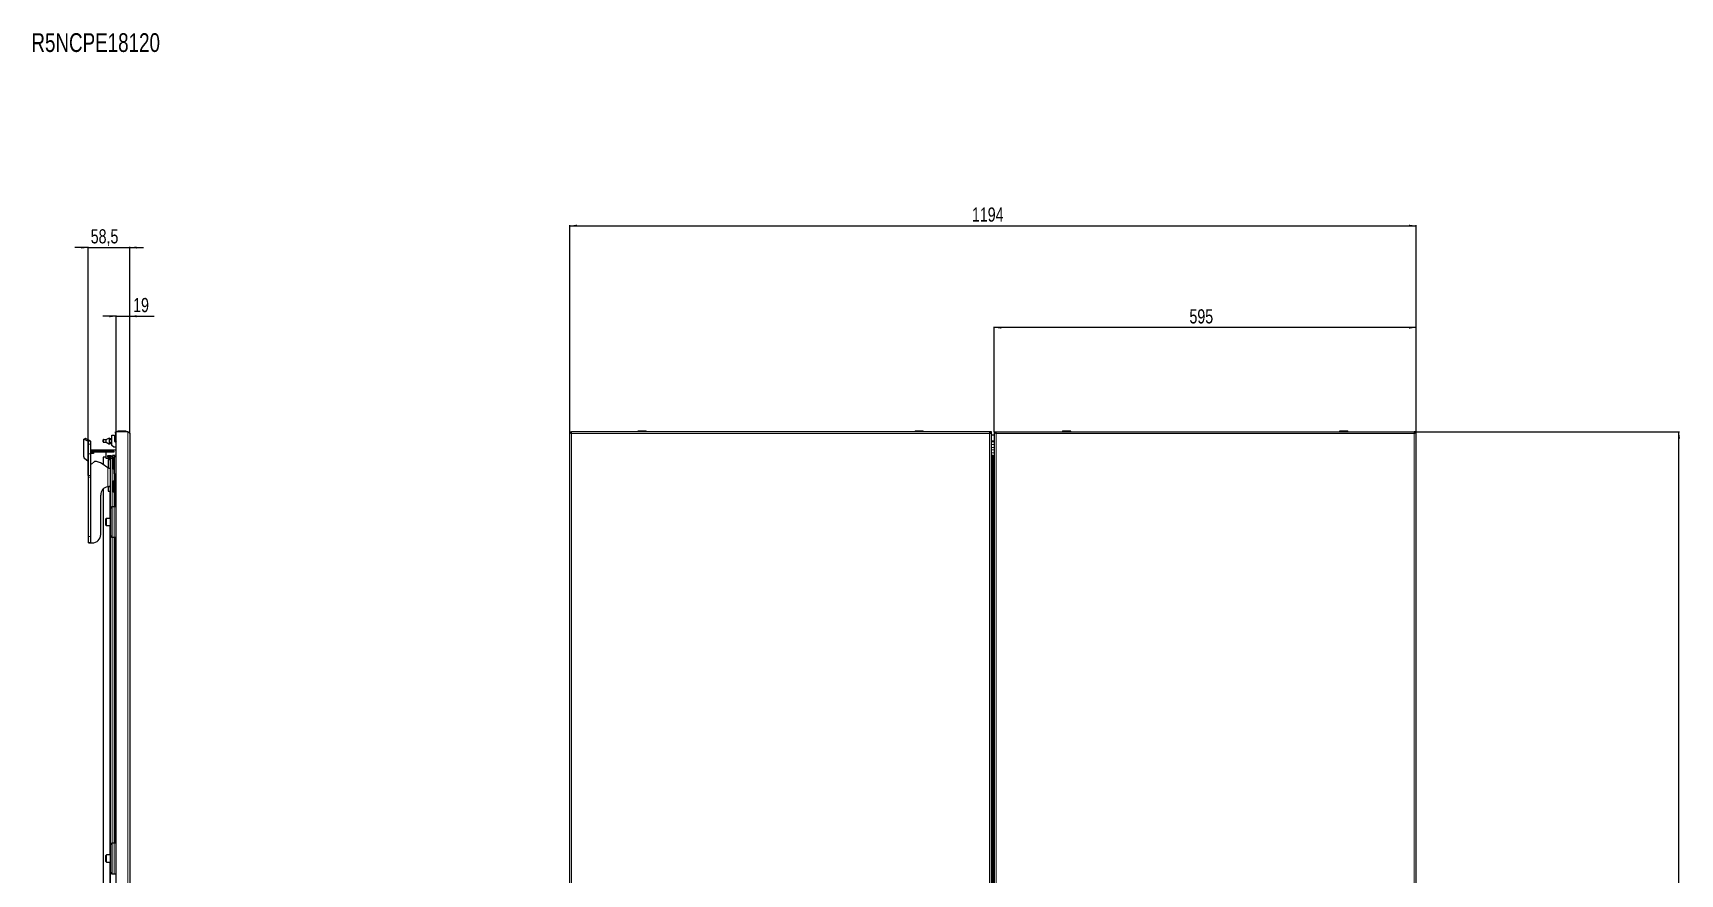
# Model space of a CAD drawing. Header units: millimetres. Extents: x -1412 to 3090, y -1547 to 1219.
# Drawn here: x 766 to 3090, y 32 to 1219 of the extents above; entities that cross this region are included whole.
import ezdxf

# ---------------------------------------------------------------- set-up
doc = ezdxf.new("R2010")
doc.units = ezdxf.units.MM
doc.layers.add('FORMAT', color=7, linetype='Continuous')
doc.styles.add('SLDTEXTSTYLE0', font='TXT', dxfattribs={"width": 0.75})
doc.dimstyles.new('SLDDIMSTYLE0', dxfattribs={"dimtxt": 20, "dimasz": 10, "dimexe": 0, "dimexo": 0.0625, "dimgap": 5, "dimtad": 2, "dimdec": 1, "dimrnd": 1e-09, "dimzin": 12, "dimdsep": 46, "dimtxsty": 'SLDTEXTSTYLE0', "dimsah": 1, "dimcen": 0.09, "dimadec": 0, "dimazin": 3, "dimtfac": 1, "dimtofl": 0, "dimtmove": 0, "dimatfit": 3, "dimfxl": 0, "dimfrac": 2, "dimtolj": 1, "dimtzin": 12, "dimarcsym": 0})
doc.dimstyles.new('SLDDIMSTYLE1', dxfattribs={"dimtxt": 20, "dimasz": 10, "dimexe": 0, "dimexo": 0.0625, "dimgap": 5, "dimtad": 2, "dimdec": 1, "dimrnd": 1e-09, "dimzin": 12, "dimdsep": 46, "dimtxsty": 'SLDTEXTSTYLE0', "dimsah": 1, "dimcen": 0.09, "dimadec": 0, "dimazin": 3, "dimtfac": 1, "dimtmove": 0, "dimatfit": 0, "dimfxl": 0, "dimfrac": 2, "dimtolj": 1, "dimtzin": 12, "dimarcsym": 0})

# ---------------------------------------------------------------- blocks, each defined once
blk = doc.blocks.new('_D')
at = {"layer": 'FORMAT'}
for p, q in [((2715, 656.3), (3089.3, 656.3)), ((3088.3, -1098.7), (3088.3, 656.3)), ((2715, -1098.7), (3089.3, -1098.7))]:
    blk.add_line(p, q, dxfattribs=at)
for points in [[(3088.3, 656.3), (3086.8, 646.3), (3089.9, 646.3)], [(3088.3, -1098.7), (3089.9, -1088.7), (3086.8, -1088.7)]]:
    blk.add_solid(points, dxfattribs=at)
at = {"layer": 'FORMAT', "insert": (3062.5, -250.8), "char_height": 20, "attachment_point": 1, "rotation": 90, "style": 'SLDTEXTSTYLE0'}
blk.add_mtext('1755', dxfattribs=at)
blk = doc.blocks.new('_D_1')
at = {"layer": 'FORMAT'}
for p, q in [((1523.3, 656.3), (1523.3, 948)), ((1523.3, 947), (2717.3, 947)), ((2717.3, 656.3), (2717.3, 948))]:
    blk.add_line(p, q, dxfattribs=at)
for points in [[(1523.3, 947), (1533.3, 945.5), (1533.3, 948.6)], [(2717.3, 947), (2707.3, 948.6), (2707.3, 945.5)]]:
    blk.add_solid(points, dxfattribs=at)
at = {"layer": 'FORMAT', "insert": (2090.7, 972.8), "char_height": 20, "attachment_point": 1, "style": 'SLDTEXTSTYLE0'}
blk.add_mtext('1194', dxfattribs=at)
blk = doc.blocks.new('_D_2')
at = {"layer": 'FORMAT'}
for p, q in [((2122.3, 656.3), (2122.3, 804.3)), ((2717.3, 803.3), (2122.3, 803.3)), ((2717.3, 656.3), (2717.3, 804.3))]:
    blk.add_line(p, q, dxfattribs=at)
for points in [[(2122.3, 803.3), (2132.3, 801.7), (2132.3, 804.8)], [(2717.3, 803.3), (2707.3, 804.8), (2707.3, 801.7)]]:
    blk.add_solid(points, dxfattribs=at)
at = {"layer": 'FORMAT', "insert": (2397.6, 829.1), "char_height": 20, "attachment_point": 1, "style": 'SLDTEXTSTYLE0'}
blk.add_mtext('595', dxfattribs=at)
blk = doc.blocks.new('_D_4')
at = {"layer": 'FORMAT'}
for p, q in [((843.9, 916.3), (824.7, 916.3)), ((843.9, 594.3), (843.9, 917.3)), ((843.9, 916.3), (902.4, 916.3)), ((902.4, 653.7), (902.4, 917.3)), ((902.4, 916.3), (921.6, 916.3))]:
    blk.add_line(p, q, dxfattribs=at)
for points in [[(843.9, 916.3), (833.9, 917.8), (833.9, 914.7)], [(902.4, 916.3), (912.4, 914.7), (912.4, 917.8)]]:
    blk.add_solid(points, dxfattribs=at)
at = {"layer": 'FORMAT', "insert": (847.3, 942.1), "char_height": 20, "attachment_point": 1, "style": 'SLDTEXTSTYLE0'}
blk.add_mtext('58,5', dxfattribs=at)
blk = doc.blocks.new('_D_5')
at = {"layer": 'FORMAT'}
for p, q in [((883.4, 819.3), (864.2, 819.3)), ((883.4, 656.3), (883.4, 820.3)), ((883.4, 819.3), (902.4, 819.3)), ((902.4, 653.7), (902.4, 820.3)), ((902.4, 819.3), (936.7, 819.3))]:
    blk.add_line(p, q, dxfattribs=at)
for points in [[(883.4, 819.3), (873.4, 820.8), (873.4, 817.7)], [(902.4, 819.3), (912.4, 817.7), (912.4, 820.8)]]:
    blk.add_solid(points, dxfattribs=at)
at = {"layer": 'FORMAT', "insert": (907.2, 845.1), "char_height": 20, "attachment_point": 1, "style": 'SLDTEXTSTYLE0'}
blk.add_mtext('19', dxfattribs=at)

msp = doc.modelspace()

# ---------------------------------------------------------------- linework, layer by layer
at = {"color": 7, "linetype": 'Continuous', "lineweight": 25}
for p, q in [((877.3, 636.78), (877.3, 651.28)), ((877.3, 651.28), (880.8, 651.28)), ((880.8, 651.28), (880.8, 643.56)), ((882.4, 654.28), (882.4, 656.28)), ((883.4, 656.28), (882.4, 656.28)), ((883.4, 654.28), (882.4, 654.28)), ((882.4, 654.28), (882.4, 643.64)), ((883.4, -1098.72), (883.4, 656.28)), ((899.8, 656.28), (883.4, 656.28)), ((885.65, 657.03), (885.65, 656.28)), ((885.9, 657.28), (886.8, 657.28)), ((886.8, 657.28), (896.9, 657.28)), ((897.15, 656.28), (897.15, 657.03)), ((902.4, 653.68), (902.4, -1096.12)), ((1523.28, -1098.72), (1523.28, 656.28)), ((1523.28, 656.28), (1525.28, 656.28)), ((2115.98, 656.28), (1525.58, 656.28)), ((1525.58, 654.28), (1525.58, 656.28)), ((1619.53, 657.03), (1619.53, 656.28)), ((1619.78, 657.28), (1630.78, 657.28)), ((1631.03, 656.28), (1631.03, 657.03)), ((2010.53, 657.03), (2010.53, 656.28)), ((2010.78, 657.28), (2013.27, 657.28)), ((2013.27, 657.28), (2021.78, 657.28)), ((2022.03, 656.28), (2022.03, 657.03)), ((2115.98, 656.28), (2115.98, 654.28)), ((2118.28, 656.28), (2116.28, 656.28)), ((2118.28, -1098.72), (2118.28, 656.28)), ((2122.28, 651.28), (2118.28, 651.28)), ((2122.28, 656.28), (2122.28, -1098.72)), ((2122.28, 656.28), (2124.28, 656.28)), ((2124.58, 656.28), (2714.98, 656.28)), ((2124.58, 656.28), (2124.58, 654.57)), ((2218.53, 657.03), (2218.53, 656.28)), ((2218.78, 657.28), (2229.78, 657.28)), ((2230.03, 656.28), (2230.03, 657.03)), ((2609.53, 657.03), (2609.53, 656.28)), ((2609.78, 657.28), (2612.27, 657.28)), ((2612.27, 657.28), (2620.78, 657.28)), ((2621.03, 656.28), (2621.03, 657.03)), ((2714.98, 654.58), (2714.98, 656.28)), ((2717.28, 656.28), (2715.28, 656.28)), ((2717.28, -1098.72), (2717.28, 656.28)), ((837.53, 620.72), (837.53, 645.2)), ((839.92, 646.8), (837.79, 645.74)), ((838.24, 645.71), (843.74, 642.96)), ((840.36, 646.77), (845.86, 644.03)), ((843.92, 642.75), (843.92, 638.74)), ((843.92, 638.74), (843.92, 625.23)), ((846.92, 642.75), (846.92, 638.74)), ((846.92, 638.74), (846.92, 625.23)), ((848.3, 628.78), (848.3, 630.48)), ((848.3, 630.48), (883.4, 630.48)), ((848.3, 627.28), (848.3, 628.78)), ((848.3, 628.78), (850.3, 628.78)), ((850.3, 628.78), (850.3, 627.28)), ((877.8, 628.78), (850.3, 628.78)), ((864.8, 641.82), (864.8, 644.83)), ((865.3, 645.33), (869.3, 645.33)), ((865.3, 641.32), (869.3, 641.32)), ((869.3, 645.33), (873.8, 647.82)), ((869.3, 641.32), (869.3, 645.33)), ((869.3, 641.32), (873.8, 638.82)), ((873.8, 645.26), (873.8, 647.82)), ((873.8, 646.82), (877.3, 646.82)), ((873.8, 645.32), (877.3, 645.32)), ((873.8, 641.38), (873.8, 645.26)), ((873.8, 638.82), (873.8, 641.38)), ((873.8, 641.32), (877.3, 641.32)), ((873.8, 639.82), (877.3, 639.82)), ((879.8, 634.28), (877.3, 636.78)), ((877.8, 627.28), (877.8, 628.78)), ((877.8, 628.78), (879.8, 628.78)), ((883.4, 634.28), (879.8, 634.28)), ((879.8, 628.78), (879.8, 627.28)), ((881.89, 642.11), (883.4, 641.68)), ((882.4, 643.64), (883.4, 642.31)), ((843.74, 614.44), (838.62, 618.49)), ((843.92, 625.23), (843.92, 594.34)), ((846.92, 625.23), (846.92, 594.34)), ((848.51, 610.64), (847.22, 612.04)), ((850.3, 627.28), (848.3, 627.28)), ((848.3, 625.48), (848.3, 627.28)), ((851.3, 625.48), (848.3, 625.48)), ((852.45, 614.28), (848.51, 610.64)), ((877.8, 627.28), (850.3, 627.28)), ((851.3, 627.28), (851.3, 625.48)), ((871.3, 605.48), (863.55, 610.92)), ((869.3, 620.28), (864.9, 620.28)), ((864.9, 620.28), (864.9, 609.97)), ((869.3, 618.48), (869.3, 627.28)), ((878.3, 618.48), (869.3, 618.48)), ((871.3, 620.48), (871.3, 622.48)), ((871.3, 622.48), (876.3, 622.48)), ((876.3, 620.48), (871.3, 620.48)), ((874.9, 617.13), (871.9, 617.13)), ((871.9, 617.13), (871.9, 616.6)), ((871.9, 616.6), (871.9, 605.31)), ((874.6, 604.28), (874.9, 604.28)), ((874.9, 618.48), (874.9, -1033.48)), ((876.3, 622.48), (876.3, 620.48)), ((879.8, 627.28), (877.8, 627.28)), ((881.15, 622.48), (878.3, 622.48)), ((878.3, 622.48), (878.3, 618.48)), ((878.9, 618.78), (878.4, 618.28)), ((878.4, 604.28), (878.4, 618.28)), ((878.4, 604.28), (878.9, 603.78)), ((880.4, 618.78), (878.9, 618.78)), ((878.9, 618.78), (878.9, 603.78)), ((880.18, 610.22), (880.2, 610.22)), ((880.4, 607), (880.18, 607)), ((880.2, 616.64), (880.4, 616.64)), ((880.2, 614.64), (880.2, 616.64)), ((880.2, 614.64), (880.4, 614.64)), ((880.2, 612.68), (880.2, 614.64)), ((880.2, 612.68), (880.4, 612.68)), ((880.2, 611.63), (880.4, 611.63)), ((880.2, 610.59), (880.2, 611.63)), ((880.2, 610.59), (880.4, 610.59)), ((880.2, 609.2), (880.2, 610.59)), ((880.2, 609.2), (880.4, 609.2)), ((880.2, 608.71), (880.2, 609.2)), ((880.2, 608.71), (880.4, 608.71)), ((880.2, 607.91), (880.2, 608.71)), ((880.2, 607.91), (880.4, 607.91)), ((880.2, 607.13), (880.2, 607.91)), ((880.4, 596.58), (880.4, 620.98)), ((880.7, 621.28), (883.4, 621.28)), ((883.4, 623.13), (881.15, 622.48)), ((2118.82, 622.48), (2118.28, 622.48)), ((2118.41, 618.48), (2118.28, 618.48)), ((843.92, 594.34), (843.92, 592.34)), ((843.92, 592.34), (843.92, 508.28)), ((846.92, 594.34), (846.92, 592.34)), ((846.92, 592.34), (846.92, 508.28)), ((878.9, 586.28), (878.4, 585.78)), ((878.4, 571.78), (878.4, 585.78)), ((878.9, 603.78), (880.2, 603.78)), ((880.4, 586.28), (878.9, 586.28)), ((878.9, 586.28), (878.9, 571.28)), ((880.2, 603.68), (880.4, 603.68)), ((880.2, 603.35), (880.2, 603.68)), ((880.2, 603.35), (880.4, 603.35)), ((880.2, 602.67), (880.2, 603.35)), ((880.2, 602.67), (880.4, 602.67)), ((880.2, 601.64), (880.4, 601.64)), ((880.2, 601.53), (880.2, 601.64)), ((880.2, 601.53), (880.4, 601.53)), ((880.2, 601.29), (880.2, 601.53)), ((880.2, 600.93), (880.2, 601.29)), ((880.2, 601.29), (880.4, 601.29)), ((880.2, 600.93), (880.4, 600.93)), ((880.4, 596.28), (880.4, 550.78)), ((880.4, 596.28), (880.7, 596.28)), ((881.35, 596.28), (880.7, 596.28)), ((881.35, 596.28), (882.4, 596.28)), ((882.4, 596.28), (883.4, 596.28)), ((861.51, 511.28), (861.51, 566.78)), ((864.9, 575.4), (864.9, -1017.83)), ((874.9, 578.53), (871.9, 578.53)), ((871.9, 578.53), (871.9, 572.38)), ((871.9, 572.38), (871.9, 572.24)), ((871.9, 572.24), (874.9, 572.24)), ((878.4, 571.78), (878.9, 571.28)), ((878.9, 571.28), (880.4, 571.28)), ((876.85, 548.28), (876.85, 550.28)), ((877.35, 550.78), (877.35, 506.78)), ((877.35, 550.78), (880.35, 550.78)), ((880.35, 550.78), (883.4, 550.78)), ((868.9, 527.74), (868.9, 533.18)), ((868.9, 524.38), (868.9, 527.74)), ((874.9, 533.78), (869.5, 533.78)), ((869.5, 523.78), (874.9, 523.78)), ((843.92, 508.28), (843.92, 499.31)), ((846.92, 499.31), (843.92, 499.31)), ((844.88, 499.28), (847, 499.28)), ((846.92, 508.28), (846.92, 499.31)), ((847.22, 499.28), (847, 499.28)), ((847.22, 499.28), (849.51, 499.28)), ((876.85, 507.28), (876.85, 509.28)), ((880.35, 506.78), (877.35, 506.78)), ((883.4, 506.78), (880.35, 506.78)), ((880.4, 506.78), (880.4, 75.78)), ((876.85, 73.28), (876.85, 75.28)), ((877.35, 75.78), (877.35, 31.78)), ((877.35, 75.78), (880.35, 75.78)), ((880.35, 75.78), (883.4, 75.78)), ((868.9, 52.74), (868.9, 58.18)), ((868.9, 49.38), (868.9, 52.74)), ((874.9, 58.78), (869.5, 58.78)), ((869.5, 48.78), (874.9, 48.78)), ((876.85, 32.28), (876.85, 34.28)), ((880.35, 31.78), (877.35, 31.78)), ((883.4, 31.78), (880.35, 31.78))]:
    msp.add_line(p, q, dxfattribs=at)
at = {"color": 8, "linetype": 'Continuous', "lineweight": 18}
for p, q in [((886.59, 657.03), (885.65, 657.03)), ((897.15, 657.03), (886.59, 657.03)), ((899.8, -1098.72), (899.8, 656.28)), ((1525.88, 653.68), (1525.88, -1096.12)), ((2115.68, 653.68), (1525.88, 653.68)), ((1631.03, 657.03), (1619.53, 657.03)), ((2013.13, 657.03), (2010.53, 657.03)), ((2022.03, 657.03), (2013.13, 657.03)), ((2115.68, -1096.12), (2115.68, 653.68)), ((2124.88, 653.68), (2124.88, -143.88)), ((2714.68, 653.68), (2124.88, 653.68)), ((2230.03, 657.03), (2218.53, 657.03)), ((2612.13, 657.03), (2609.53, 657.03)), ((2621.03, 657.03), (2612.13, 657.03)), ((2714.68, -1096.12), (2714.68, 653.68)), ((840.36, 646.77), (838.24, 645.71)), ((843.74, 642.96), (845.86, 644.03)), ((843.74, 614.44), (843.74, 642.96)), ((843.92, 642.75), (846.92, 642.75)), ((846.92, 638.74), (843.92, 638.74)), ((865.3, 645.33), (865.3, 641.32)), ((2122.28, 643.56), (2118.28, 643.56)), ((2122.28, 642.11), (2118.28, 642.11)), ((2122.28, 638.34), (2118.28, 638.34)), ((2122.28, 634.02), (2118.28, 634.02)), ((2122.28, 630.79), (2118.28, 630.79)), ((846.92, 625.23), (843.92, 625.23)), ((847.22, 499.28), (847.22, 612.04)), ((871.3, 578.64), (871.3, 605.48)), ((874.9, 616.6), (871.9, 616.6)), ((874.3, 618.48), (874.3, 617.13)), ((877.5, 618.48), (877.5, 550.78)), ((880.2, 605.41), (880.4, 605.41)), ((880.4, 620.98), (880.7, 620.98)), ((880.7, 621.28), (880.7, 620.98)), ((880.7, 620.98), (880.7, 596.58)), ((883.4, 620.98), (880.7, 620.98)), ((2122.28, 626.47), (2118.28, 626.47)), ((2119.29, -1065.85), (2119.29, 623.41)), ((2119.76, 623.43), (2119.76, -1065.87)), ((2120.33, -1065.53), (2120.33, 623.1)), ((2121.68, 623.1), (2121.68, -1065.53)), ((846.92, 594.34), (843.92, 594.34)), ((846.92, 592.34), (843.92, 592.34)), ((880.7, 596.58), (880.4, 596.58)), ((880.7, 596.58), (880.7, 596.28)), ((880.7, 596.58), (883.4, 596.58)), ((882.4, 596.28), (882.4, 550.78)), ((874.9, 572.38), (871.9, 572.38)), ((874.3, 572.24), (874.3, 533.78)), ((880.35, 550.78), (880.35, 506.78)), ((869.5, 533.78), (869.5, 527.6)), ((869.5, 527.6), (869.5, 523.78)), ((874.3, 523.78), (874.3, 58.78)), ((846.92, 508.28), (843.92, 508.28)), ((877.5, 506.78), (877.5, 75.78)), ((882.4, 506.78), (882.4, 75.78)), ((880.35, 75.78), (880.35, 31.78)), ((869.5, 58.78), (869.5, 52.6)), ((869.5, 52.6), (869.5, 48.78)), ((874.3, 48.78), (874.3, -491.22))]:
    msp.add_line(p, q, dxfattribs=at)
at = {"color": 7, "linetype": 'Continuous', "lineweight": 25, "flags": 128}
msp.add_lwpolyline([(837.53, 645.2), (837.55, 645.36), (837.59, 645.51), (837.65, 645.62), (837.74, 645.71), (837.85, 645.76), (837.97, 645.78), (838.1, 645.77), (838.24, 645.71)], dxfattribs=at)
at = {"color": 7, "linetype": 'Continuous', "lineweight": 25}
for centre, radius, start, end in [((885.9, 657.03), 0.25, 90, 180), ((896.9, 657.03), 0.25, 0, 90), ((1619.78, 657.03), 0.25, 90, 180), ((1630.78, 657.03), 0.25, 0, 90), ((2010.78, 657.03), 0.25, 90, 180), ((2021.78, 657.03), 0.25, 0, 90), ((2218.78, 657.03), 0.25, 90, 180), ((2229.78, 657.03), 0.25, 0, 90), ((2609.78, 657.03), 0.25, 90, 180), ((2620.78, 657.03), 0.25, 0, 90), ((840.11, 646.35), 0.489, 59.11421, 113.61803), ((843.65, 642.71), 0.266, 8.41625, 70.8623), ((845.34, 642.52), 1.59, 8.41625, 70.8623), ((865.3, 644.83), 0.5, 90, 180), ((865.3, 641.82), 0.5, 180, 270), ((882.3, 643.56), 1.5, 180, 254), ((840.54, 620.81), 3.01, 181.68734, 230.32891), ((852.45, 594.28), 20, 56.30993, 90), ((880.7, 620.98), 0.3, 90, 180), ((880.7, 596.58), 0.3, 180, 270), ((873.08, 567.2), 11.58, 98.85875, 182.06888), ((877.35, 550.28), 0.5, 90, 180), ((877.35, 548.28), 0.5, 180, 270), ((869.5, 533.18), 0.6, 90, 180), ((869.5, 524.38), 0.6, 180, 270), ((849.51, 511.28), 12, 270, 0), ((877.35, 509.28), 0.5, 90, 180), ((877.35, 507.28), 0.5, 180, 270), ((877.35, 75.28), 0.5, 90, 180), ((877.35, 73.28), 0.5, 180, 270), ((869.5, 58.18), 0.6, 90, 180), ((869.5, 49.38), 0.6, 180, 270), ((877.35, 34.28), 0.5, 90, 180), ((877.35, 32.28), 0.5, 180, 270)]:
    msp.add_arc(centre, radius, start, end, dxfattribs=at)
for points in [[(899.8, 656.28), (900.14, 656.07), (900.82, 655.63), (901.68, 654.98), (902.28, 654.33), (902.36, 653.9), (902.4, 653.68)], [(1523.28, 656.28), (1523.32, 656.07), (1523.4, 655.63), (1524, 654.98), (1524.86, 654.33), (1525.54, 653.9), (1525.88, 653.68)], [(1525.28, 656.28), (1525.32, 655.85), (1525.39, 654.98), (1525.72, 654.12), (1525.88, 653.68)], [(1525.88, 653.68), (1525.85, 654.02), (1525.8, 654.7), (1525.73, 655.56), (1525.65, 656.17), (1525.6, 656.24), (1525.58, 656.28)], [(1525.88, 653.68), (1525.85, 653.76), (1525.8, 653.92), (1525.73, 654.12), (1525.65, 654.26), (1525.6, 654.27), (1525.58, 654.28)], [(2115.98, 656.28), (2115.95, 656.24), (2115.9, 656.17), (2115.83, 655.56), (2115.75, 654.7), (2115.7, 654.02), (2115.68, 653.68)], [(2115.68, 653.68), (2116.02, 653.9), (2116.7, 654.33), (2117.56, 654.98), (2118.16, 655.63), (2118.24, 656.07), (2118.28, 656.28)], [(2115.68, 653.68), (2115.84, 654.12), (2116.17, 654.98), (2116.24, 655.85), (2116.28, 656.28)], [(2115.98, 654.28), (2115.95, 654.27), (2115.9, 654.26), (2115.83, 654.12), (2115.75, 653.92), (2115.7, 653.76), (2115.68, 653.68)], [(2124.88, 653.68), (2124.85, 654.02), (2124.8, 654.7), (2124.73, 655.56), (2124.65, 656.17), (2124.6, 656.24), (2124.58, 656.28)], [(2714.98, 656.28), (2714.95, 656.24), (2714.9, 656.17), (2714.83, 655.56), (2714.75, 654.7), (2714.7, 654.02), (2714.68, 653.68)], [(843.74, 614.44), (843.77, 614.42), (843.82, 614.37), (843.87, 614.29), (843.91, 614.21), (843.91, 614.16), (843.92, 614.13)], [(846.92, 613.57), (846.94, 613.32), (846.97, 612.81), (847.14, 612.3), (847.22, 612.04)], [(871.3, 605.48), (871.65, 605.38), (872.35, 605.18), (873.3, 604.88), (874.11, 604.58), (874.44, 604.38), (874.6, 604.28)], [(874.6, 578.78), (874.44, 578.77), (874.11, 578.75), (873.3, 578.71), (872.35, 578.68), (871.65, 578.65), (871.3, 578.64)], [(874.9, 578.53), (874.89, 578.57), (874.86, 578.66), (874.69, 578.74), (874.6, 578.78)], [(844.88, 499.28), (844.74, 499.28), (844.45, 499.29), (844.15, 499.3), (843.95, 499.3), (843.93, 499.31), (843.92, 499.31)], [(847, 499.28), (846.99, 499.28), (846.96, 499.29), (846.94, 499.3), (846.92, 499.3), (846.92, 499.31), (846.92, 499.31)]]:
    msp.add_open_spline(points, degree=3, dxfattribs=at)
for points, knots in [([(2122.28, 656.28), (2122.31, 656.1), (2122.37, 655.69), (2122.9, 655.07), (2123.78, 654.38), (2124.5, 653.92), (2124.88, 653.68)], [0, 0, 0, 0, 0.2135062, 0.4683221, 0.7232409, 1, 1, 1, 1]), ([(2124.28, 656.28), (2124.31, 655.9), (2124.35, 655.28), (2124.61, 654.42), (2124.79, 653.93), (2124.88, 653.68)], [0, 0, 0, 0, 0.4375, 0.7156903, 1, 1, 1, 1]), ([(2714.68, 653.68), (2714.97, 653.87), (2715.6, 654.27), (2716.46, 654.89), (2717.14, 655.58), (2717.23, 656.04), (2717.28, 656.28)], [0, 0, 0, 0, 0.2113527, 0.4661677, 0.7210903, 1, 1, 1, 1]), ([(2714.68, 653.68), (2714.82, 654.06), (2715.04, 654.68), (2715.24, 655.55), (2715.27, 656.04), (2715.28, 656.28)], [0, 0, 0, 0, 0.4375, 0.7156903, 1, 1, 1, 1]), ([(875.05, 620.48), (875.06, 620.5), (875.12, 620.6), (875.56, 620.77), (876, 620.92), (876.29, 621), (876.3, 621)], [0, 0, 0, 0, 0.104541, 0.5464058, 0.98825, 1, 1, 1, 1]), ([(880.2, 611.81), (880.2, 611.85), (880.2, 612.13), (880.2, 612.43), (880.2, 612.68)], [0, 0, 0, 0, 0.1395084, 1, 1, 1, 1]), ([(880.2, 605.41), (880.2, 605.74), (880.2, 606.34), (880.2, 606.91), (880.2, 606.94), (880.2, 606.96)], [0, 0, 0, 0, 0.4156784, 0.7762775, 1, 1, 1, 1]), ([(880.2, 603.68), (880.2, 604.02), (880.2, 604.65), (880.2, 605.17), (880.2, 605.41)], [0, 0, 0, 0, 0.5367999, 1, 1, 1, 1]), ([(880.2, 601.64), (880.2, 601.79), (880.2, 602.05), (880.2, 602.48), (880.2, 602.67)], [0, 0, 0, 0, 0.5476433, 1, 1, 1, 1])]:
    msp.add_open_spline(points, degree=3, knots=knots, dxfattribs=at)

# ---------------------------------------------------------------- texts
at = {"layer": 'FORMAT', "insert": (763.64, 1218.85), "char_height": 26.4583, "attachment_point": 1, "style": 'SLDTEXTSTYLE0'}
msp.add_mtext('R5NCPE18120', dxfattribs=at)

# ---------------------------------------------------------------- dimensions: what is measured, and where the dimension line sits
at = {"layer": 'FORMAT'}
for base, p1, p2, dimstyle, picture, middle in [((2717.28, 947.04), (1523.28, 656.28), (2717.28, 656.28), 'SLDDIMSTYLE0', '_D_1', (2120.28, 947.04)), ((902.4, 916.29), (843.92, 594.34), (902.4, 653.68), 'SLDDIMSTYLE1', '_D_4', (873.16, 916.29)), ((902.4, 819.28), (883.4, 656.28), (902.4, 653.68), 'SLDDIMSTYLE1', '_D_5', (921.95, 819.28)), ((2122.28, 803.28), (2717.28, 656.28), (2122.28, 656.28), 'SLDDIMSTYLE0', '_D_2', (2419.78, 803.28))]:
    dim = msp.add_linear_dim(base=base, p1=p1, p2=p2, dimstyle=dimstyle, dxfattribs=at)
    dim.commit()
    dim.dimension.update_dxf_attribs({"geometry": picture, "text_midpoint": middle, "dimtype": 160})
dim = msp.add_linear_dim(base=(3088.32, 656.28), p1=(2714.98, -1098.72), p2=(2714.98, 656.28), angle=90, dimstyle='SLDDIMSTYLE0', dxfattribs=at)
dim.commit()
dim.dimension.update_dxf_attribs({"geometry": '_D', "text_midpoint": (3088.32, -221.22), "dimtype": 160})

doc.saveas('drawing.dxf')
